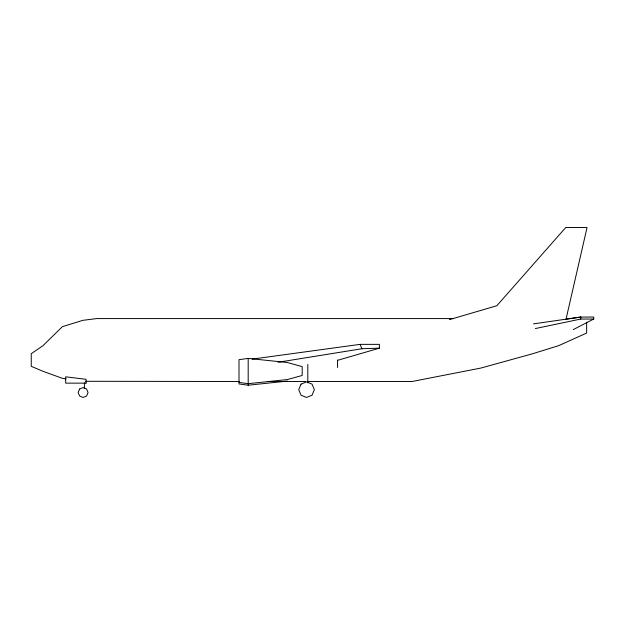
<?xml version="1.0" encoding="UTF-8"?>
<svg xmlns="http://www.w3.org/2000/svg" width="625" height="625" viewBox="0 0 625 625"><rect width="100%" height="100%" fill="white"/><g stroke="black" fill="none" stroke-linecap="round" stroke-linejoin="round"><path stroke-width="0.94" d="M565.945 319.562L587.047 227.531L565.727 227.531L496.852 305.719L449.328 319.664M573.227 329.609L593.75 319.016L593.75 317.039L580.773 317.07L533.492 323.859M337.562 360.328L379.375 348.172L379.375 344.359L360.078 344.359L252.109 359.125M535.359 328.555L580.773 319.047L593.75 319.047M278.109 362.25L361.914 348.742L379.375 348.172M566.297 319.117L580.773 317.039M239.008 382.422L248.188 383.672L287.297 379.578L302.188 375.477L302.188 366.609L287.297 362.508L248.188 358.414L239.008 359.664L239.008 383.953L248.188 385.211L287.297 381.109M453.656 318.578L96.711 318.578L82.852 320.336L62.383 326.664L42.938 345.734L31.25 353.695L31.25 366.32L42.938 371.281L62.383 378.328L66.102 378.859M239.227 381.508L85.625 381.289M267.531 381.508L305.594 381.508M307.547 381.508L411.992 381.508L480.781 368.078L532.398 353.82L558.727 345.633L586.648 333.047L586.648 322.195M360.078 344.359L361.914 348.742M580.773 317.07L580.773 319.047M337.562 360.047L337.562 367.523M307.805 364.438L307.805 382.836M248.188 358.414L248.188 385.211M84.391 382.836L84.391 388.648M79.609 389.023L78.164 392.523L79.609 396.016L83.109 397.469L86.602 396.016L88.055 392.523L86.602 389.023L83.109 387.578L79.609 389.023M301.023 384.148L298.742 389.664L301.023 395.18L306.547 397.469L312.062 395.18L314.344 389.664L312.062 384.148L306.547 381.859L301.023 384.148M86.07 383.148L65.672 383.148L65.672 376.828L86.07 379.297L86.07 383.148"/></g></svg>
